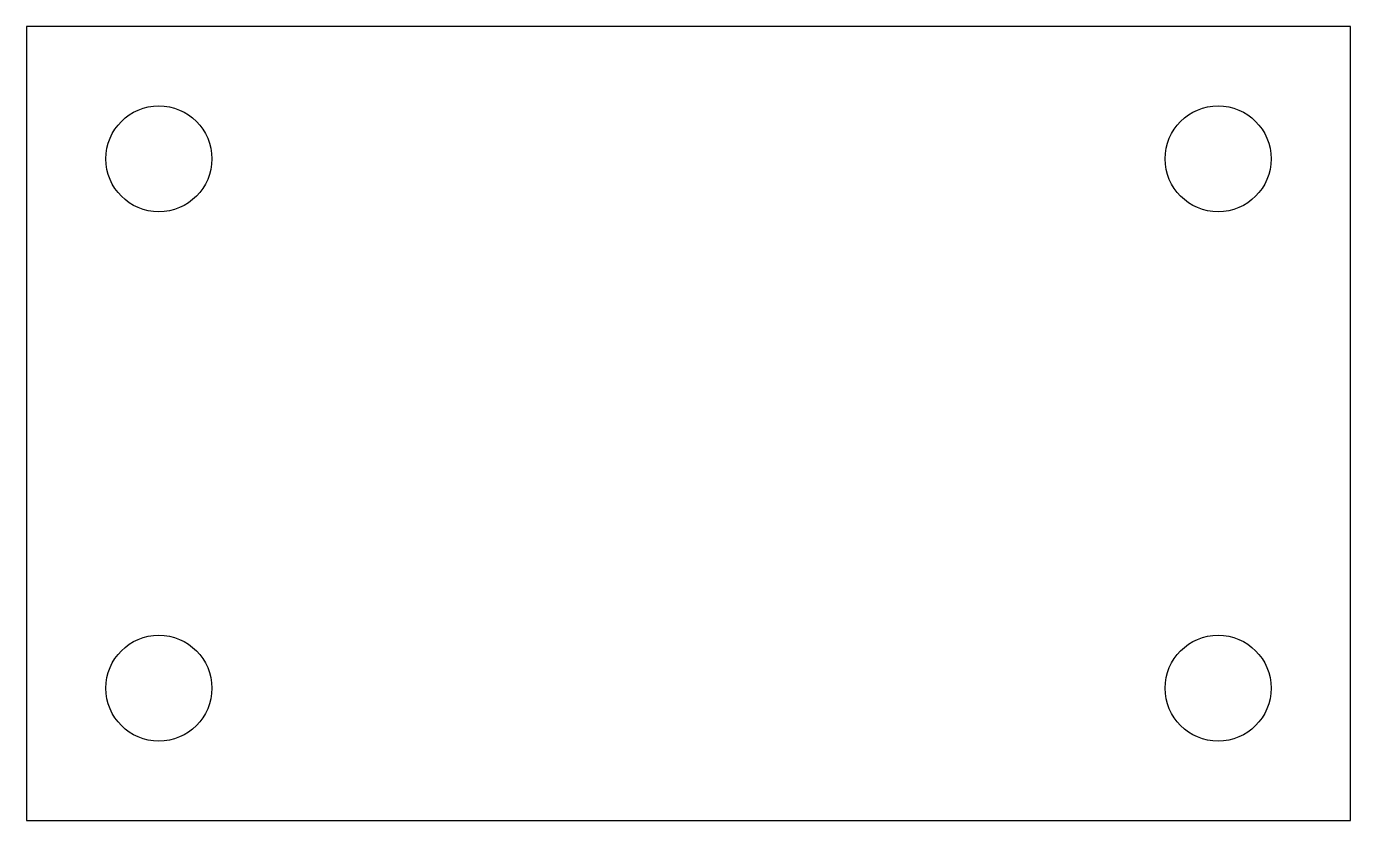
# Model space of a CAD drawing. Header units: millimetres. Extents: x 0 to 200, y 0 to 120.
import ezdxf

# ---------------------------------------------------------------- set-up
doc = ezdxf.new("R2010")
doc.units = ezdxf.units.MM
doc.layers.add('CUT', color=7, linetype='Continuous')

msp = doc.modelspace()

# ---------------------------------------------------------------- linework, layer by layer
at = {"layer": 'CUT'}
msp.add_lwpolyline([(0, 0), (200, 0), (200, 120), (0, 120)], close=True, dxfattribs=at)
for centre in [(20, 100), (180, 100), (20, 20), (180, 20)]:
    msp.add_circle(centre, 8, dxfattribs=at)

doc.saveas('drawing.dxf')
